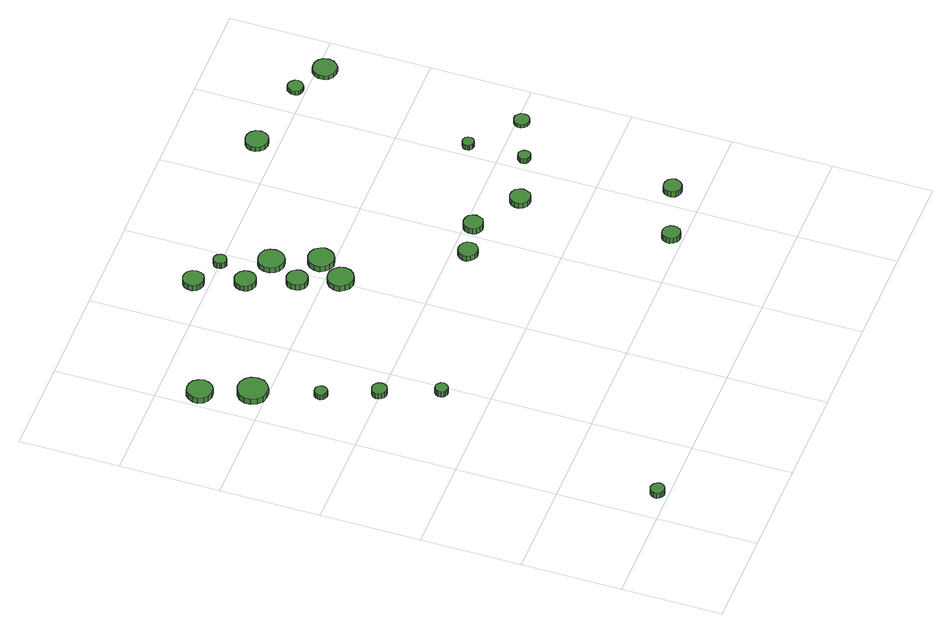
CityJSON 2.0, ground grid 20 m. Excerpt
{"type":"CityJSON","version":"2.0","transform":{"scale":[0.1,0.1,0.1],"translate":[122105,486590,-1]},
"CityObjects":{
"tree1":{"type":"SolitaryVegetationObject","attributes":{"function":"something"},"geometry":[{"type":"MultiSurface","lod":"1","boundaries":[[[0,1,2,3,4,5,6,7,8,9,10,11,12,13,14]],[[15,16,17,18,19,20,21,22,23,24,25,26,27,28,29]],[[0,29,28,1]],[[1,28,27,2]],[[2,27,26,3]],[[3,26,25,4]],[[4,25,24,5]],[[5,24,23,6]],[[6,23,22,7]],[[7,22,21,8]],[[8,21,20,9]],[[9,20,19,10]],[[10,19,18,11]],[[11,18,17,12]],[[12,17,16,13]],[[13,16,15,14]],[[14,15,29,0]]]}]},
"tree2":{"type":"SolitaryVegetationObject","attributes":{"function":"something"},"geometry":[{"type":"MultiSurface","lod":"1","boundaries":[[[30,31,32,33,34,35,36,37,38,39,40,41,42,43,44]],[[45,46,47,48,49,50,51,52,53,54,55,56,57,58,59]],[[30,59,58,31]],[[31,58,57,32]],[[32,57,56,33]],[[33,56,55,34]],[[34,55,54,35]],[[35,54,53,36]],[[36,53,52,37]],[[37,52,51,38]],[[38,51,50,39]],[[39,50,49,40]],[[40,49,48,41]],[[41,48,47,42]],[[42,47,46,43]],[[43,46,45,44]],[[44,45,59,30]]]}]},
"tree3":{"type":"SolitaryVegetationObject","attributes":{"function":"something"},"geometry":[{"type":"MultiSurface","lod":"1","boundaries":[[[60,61,62,63,64,65,66,67,68,69,70,71,72,73,74]],[[75,76,77,78,79,80,81,82,83,84,85,86,87,88,89]],[[60,89,88,61]],[[61,88,87,62]],[[62,87,86,63]],[[63,86,85,64]],[[64,85,84,65]],[[65,84,83,66]],[[66,83,82,67]],[[67,82,81,68]],[[68,81,80,69]],[[69,80,79,70]],[[70,79,78,71]],[[71,78,77,72]],[[72,77,76,73]],[[73,76,75,74]],[[74,75,89,60]]]}]},
"tree4":{"type":"SolitaryVegetationObject","attributes":{"function":"something"},"geometry":[{"type":"MultiSurface","lod":"1","boundaries":[[[90,91,92,93,94,95,96,97,98,99,100,101,102,103,104]],[[105,106,107,108,109,110,111,112,113,114,115,116,117,118,119]],[[90,119,118,91]],[[91,118,117,92]],[[92,117,116,93]],[[93,116,115,94]],[[94,115,114,95]],[[95,114,113,96]],[[96,113,112,97]],[[97,112,111,98]],[[98,111,110,99]],[[99,110,109,100]],[[100,109,108,101]],[[101,108,107,102]],[[102,107,106,103]],[[103,106,105,104]],[[104,105,119,90]]]}]},
"tree5":{"type":"SolitaryVegetationObject","attributes":{"function":"something"},"geometry":[{"type":"MultiSurface","lod":"1","boundaries":[[[120,121,122,123,124,125,126,127,128,129,130,131,132,133,134]],[[135,136,137,138,139,140,141,142,143,144,145,146,147,148,149]],[[120,149,148,121]],[[121,148,147,122]],[[122,147,146,123]],[[123,146,145,124]],[[124,145,144,125]],[[125,144,143,126]],[[126,143,142,127]],[[127,142,141,128]],[[128,141,140,129]],[[129,140,139,130]],[[130,139,138,131]],[[131,138,137,132]],[[132,137,136,133]],[[133,136,135,134]],[[134,135,149,120]]]}]},
"tree6":{"type":"SolitaryVegetationObject","attributes":{"function":"something"},"geometry":[{"type":"MultiSurface","lod":"1","boundaries":[[[150,151,152,153,154,155,156,157,158,159,160,161,162,163,164]],[[165,166,167,168,169,170,171,172,173,174,175,176,177,178,179]],[[150,179,178,151]],[[151,178,177,152]],[[152,177,176,153]],[[153,176,175,154]],[[154,175,174,155]],[[155,174,173,156]],[[156,173,172,157]],[[157,172,171,158]],[[158,171,170,159]],[[159,170,169,160]],[[160,169,168,161]],[[161,168,167,162]],[[162,167,166,163]],[[163,166,165,164]],[[164,165,179,150]]]}]},
"tree7":{"type":"SolitaryVegetationObject","attributes":{"function":"something"},"geometry":[{"type":"MultiSurface","lod":"1","boundaries":[[[180,181,182,183,184,185,186,187,188,189,190,191,192,193,194]],[[195,196,197,198,199,200,201,202,203,204,205,206,207,208,209]],[[180,209,208,181]],[[181,208,207,182]],[[182,207,206,183]],[[183,206,205,184]],[[184,205,204,185]],[[185,204,203,186]],[[186,203,202,187]],[[187,202,201,188]],[[188,201,200,189]],[[189,200,199,190]],[[190,199,198,191]],[[191,198,197,192]],[[192,197,196,193]],[[193,196,195,194]],[[194,195,209,180]]]}]},
"tree8":{"type":"SolitaryVegetationObject","attributes":{"function":"something"},"geometry":[{"type":"MultiSurface","lod":"1","boundaries":[[[210,211,212,213,214,215,216,217,218,219,220,221,222,223,224]],[[225,226,227,228,229,230,231,232,233,234,235,236,237,238,239]],[[210,239,238,211]],[[211,238,237,212]],[[212,237,236,213]],[[213,236,235,214]],[[214,235,234,215]],[[215,234,233,216]],[[216,233,232,217]],[[217,232,231,218]],[[218,231,230,219]],[[219,230,229,220]],[[220,229,228,221]],[[221,228,227,222]],[[222,227,226,223]],[[223,226,225,224]],[[224,225,239,210]]]}]},
"tree9":{"type":"SolitaryVegetationObject","attributes":{"function":"something"},"geometry":[{"type":"MultiSurface","lod":"1","boundaries":[[[240,241,242,243,244,245,246,247,248,249,250,251,252,253,254]],[[255,256,257,258,259,260,261,262,263,264,265,266,267,268,269]],[[240,269,268,241]],[[241,268,267,242]],[[242,267,266,243]],[[243,266,265,244]],[[244,265,264,245]],[[245,264,263,246]],[[246,263,262,247]],[[247,262,261,248]],[[248,261,260,249]],[[249,260,259,250]],[[250,259,258,251]],[[251,258,257,252]],[[252,257,256,253]],[[253,256,255,254]],[[254,255,269,240]]]}]},
"tree10":{"type":"SolitaryVegetationObject","attributes":{"function":"something"},"geometry":[{"type":"MultiSurface","lod":"1","boundaries":[[[270,271,272,273,274,275,276,277,278,279,280,281,282,283,284]],[[285,286,287,288,289,290,291,292,293,294,295,296,297,298,299]],[[270,299,298,271]],[[271,298,297,272]],[[272,297,296,273]],[[273,296,295,274]],[[274,295,294,275]],[[275,294,293,276]],[[276,293,292,277]],[[277,292,291,278]],[[278,291,290,279]],[[279,290,289,280]],[[280,289,288,281]],[[281,288,287,282]],[[282,287,286,283]],[[283,286,285,284]],[[284,285,299,270]]]}]},
"tree11":{"type":"SolitaryVegetationObject","attributes":{"function":"something"},"geometry":[{"type":"MultiSurface","lod":"1","boundaries":[[[300,301,302,303,304,305,306,307,308,309,310,311,312,313,314]],[[315,316,317,318,319,320,321,322,323,324,325,326,327,328,329]],[[300,329,328,301]],[[301,328,327,302]],[[302,327,326,303]],[[303,326,325,304]],[[304,325,324,305]],[[305,324,323,306]],[[306,323,322,307]],[[307,322,321,308]],[[308,321,320,309]],[[309,320,319,310]],[[310,319,318,311]],[[311,318,317,312]],[[312,317,316,313]],[[313,316,315,314]],[[314,315,329,300]]]}]},
"tree12":{"type":"SolitaryVegetationObject","attributes":{"function":"something"},"geometry":[{"type":"MultiSurface","lod":"1","boundaries":[[[330,331,332,333,334,335,336,337,338,339,340,341,342,343,344]],[[345,346,347,348,349,350,351,352,353,354,355,356,357,358,359]],[[330,359,358,331]],[[331,358,357,332]],[[332,357,356,333]],[[333,356,355,334]],[[334,355,354,335]],[[335,354,353,336]],[[336,353,352,337]],[[337,352,351,338]],[[338,351,350,339]],[[339,350,349,340]],[[340,349,348,341]],[[341,348,347,342]],[[342,347,346,343]],[[343,346,345,344]],[[344,345,359,330]]]}]},
"tree13":{"type":"SolitaryVegetationObject","attributes":{"function":"something"},"geometry":[{"type":"MultiSurface","lod":"1","boundaries":[[[360,361,362,363,364,365,366,367,368,369,370,371,372,373,374]],[[375,376,377,378,379,380,381,382,383,384,385,386,387,388,389]],[[360,389,388,361]],[[361,388,387,362]],[[362,387,386,363]],[[363,386,385,364]],[[364,385,384,365]],[[365,384,383,366]],[[366,383,382,367]],[[367,382,381,368]],[[368,381,380,369]],[[369,380,379,370]],[[370,379,378,371]],[[371,378,377,372]],[[372,377,376,373]],[[373,376,375,374]],[[374,375,389,360]]]}]},
"tree14":{"type":"SolitaryVegetationObject","attributes":{"function":"something"},"geometry":[{"type":"MultiSurface","lod":"1","boundaries":[[[390,391,392,393,394,395,396,397,398,399,400,401,402,403,404]],[[405,406,407,408,409,410,411,412,413,414,415,416,417,418,419]],[[390,419,418,391]],[[391,418,417,392]],[[392,417,416,393]],[[393,416,415,394]],[[394,415,414,395]],[[395,414,413,396]],[[396,413,412,397]],[[397,412,411,398]],[[398,411,410,399]],[[399,410,409,400]],[[400,409,408,401]],[[401,408,407,402]],[[402,407,406,403]],[[403,406,405,404]],[[404,405,419,390]]]}]},
"tree15":{"type":"SolitaryVegetationObject","attributes":{"function":"something"},"geometry":[{"type":"MultiSurface","lod":"1","boundaries":[[[420,421,422,423,424,425,426,427,428,429,430,431,432,433,434]],[[435,436,437,438,439,440,441,442,443,444,445,446,447,448,449]],[[420,449,448,421]],[[421,448,447,422]],[[422,447,446,423]],[[423,446,445,424]],[[424,445,444,425]],[[425,444,443,426]],[[426,443,442,427]],[[427,442,441,428]],[[428,441,440,429]],[[429,440,439,430]],[[430,439,438,431]],[[431,438,437,432]],[[432,437,436,433]],[[433,436,435,434]],[[434,435,449,420]]]}]},
"tree16":{"type":"SolitaryVegetationObject","attributes":{"function":"something"},"geometry":[{"type":"MultiSurface","lod":"1","boundaries":[[[450,451,452,453,454,455,456,457,458,459,460,461,462,463,464]],[[465,466,467,468,469,470,471,472,473,474,475,476,477,478,479]],[[450,479,478,451]],[[451,478,477,452]],[[452,477,476,453]],[[453,476,475,454]],[[454,475,474,455]],[[455,474,473,456]],[[456,473,472,457]],[[457,472,471,458]],[[458,471,470,459]],[[459,470,469,460]],[[460,469,468,461]],[[461,468,467,462]],[[462,467,466,463]],[[463,466,465,464]],[[464,465,479,450]]]}]},
"tree17":{"type":"SolitaryVegetationObject","attributes":{"function":"something"},"geometry":[{"type":"MultiSurface","lod":"1","boundaries":[[[480,481,482,483,484,485,486,487,488,489,490,491,492,493,494]],[[495,496,497,498,499,500,501,502,503,504,505,506,507,508,509]],[[480,509,508,481]],[[481,508,507,482]],[[482,507,506,483]],[[483,506,505,484]],[[484,505,504,485]],[[485,504,503,486]],[[486,503,502,487]],[[487,502,501,488]],[[488,501,500,489]],[[489,500,499,490]],[[490,499,498,491]],[[491,498,497,492]],[[492,497,496,493]],[[493,496,495,494]],[[494,495,509,480]]]}]},
"tree18":{"type":"SolitaryVegetationObject","attributes":{"function":"something"},"geometry":[{"type":"MultiSurface","lod":"1","boundaries":[[[510,511,512,513,514,515,516,517,518,519,520,521,522,523,524]],[[525,526,527,528,529,530,531,532,533,534,535,536,537,538,539]],[[510,539,538,511]],[[511,538,537,512]],[[512,537,536,513]],[[513,536,535,514]],[[514,535,534,515]],[[515,534,533,516]],[[516,533,532,517]],[[517,532,531,518]],[[518,531,530,519]],[[519,530,529,520]],[[520,529,528,521]],[[521,528,527,522]],[[522,527,526,523]],[[523,526,525,524]],[[524,525,539,510]]]}]},
"tree19":{"type":"SolitaryVegetationObject","attributes":{"function":"something"},"geometry":[{"type":"MultiSurface","lod":"1","boundaries":[[[540,541,542,543,544,545,546,547,548,549,550,551,552,553,554]],[[555,556,557,558,559,560,561,562,563,564,565,566,567,568,569]],[[540,569,568,541]],[[541,568,567,542]],[[542,567,566,543]],[[543,566,565,544]],[[544,565,564,545]],[[545,564,563,546]],[[546,563,562,547]],[[547,562,561,548]],[[548,561,560,549]],[[549,560,559,550]],[[550,559,558,551]],[[551,558,557,552]],[[552,557,556,553]],[[553,556,555,554]],[[554,555,569,540]]]}]},
"tree20":{"type":"SolitaryVegetationObject","attributes":{"function":"something"},"geometry":[{"type":"MultiSurface","lod":"1","boundaries":[[[570,571,572,573,574,575,576,577,578,579,580,581,582,583,584]],[[585,586,587,588,589,590,591,592,593,594,595,596,597,598,599]],[[570,599,598,571]],[[571,598,597,572]],[[572,597,596,573]],[[573,596,595,574]],[[574,595,594,575]],[[575,594,593,576]],[[576,593,592,577]],[[577,592,591,578]],[[578,591,590,579]],[[579,590,589,580]],[[580,589,588,581]],[[581,588,587,582]],[[582,587,586,583]],[[583,586,585,584]],[[584,585,599,570]]]}]},
"tree21":{"type":"SolitaryVegetationObject","attributes":{"function":"something"},"geometry":[{"type":"MultiSurface","lod":"1","boundaries":[[[600,601,602,603,604,605,606,607,608,609,610,611,612,613,614]],[[615,616,617,618,619,620,621,622,623,624,625,626,627,628,629]],[[600,629,628,601]],[[601,628,627,602]],[[602,627,626,603]],[[603,626,625,604]],[[604,625,624,605]],[[605,624,623,606]],[[606,623,622,607]],[[607,622,621,608]],[[608,621,620,609]],[[609,620,619,610]],[[610,619,618,611]],[[611,618,617,612]],[[612,617,616,613]],[[613,616,615,614]],[[614,615,629,600]]]}]},
"tree22":{"type":"SolitaryVegetationObject","attributes":{"function":"something"},"geometry":[{"type":"MultiSurface","lod":"1","boundaries":[[[630,631,632,633,634,635,636,637,638,639,640,641,642,643,644]],[[645,646,647,648,649,650,651,652,653,654,655,656,657,658,659]],[[630,659,658,631]],[[631,658,657,632]],[[632,657,656,633]],[[633,656,655,634]],[[634,655,654,635]],[[635,654,653,636]],[[636,653,652,637]],[[637,652,651,638]],[[638,651,650,639]],[[639,650,649,640]],[[640,649,648,641]],[[641,648,647,642]],[[642,647,646,643]],[[643,646,645,644]],[[644,645,659,630]]]}]},
"tree23":{"type":"SolitaryVegetationObject","attributes":{"function":"something"},"geometry":[{"type":"MultiSurface","lod":"1","boundaries":[[[660,661,662,663,664,665,666,667,668,669,670,671,672,673,674]],[[675,676,677,678,679,680,681,682,683,684,685,686,687,688,689]],[[660,689,688,661]],[[661,688,687,662]],[[662,687,686,663]],[[663,686,685,664]],[[664,685,684,665]],[[665,684,683,666]],[[666,683,682,667]],[[667,682,681,668]],[[668,681,680,669]],[[669,680,679,670]],[[670,679,678,671]],[[671,678,677,672]],[[672,677,676,673]],[[673,676,675,674]],[[674,675,689,660]]]}]},
"tree24":{"type":"SolitaryVegetationObject","attributes":{"function":"something"},"geometry":[{"type":"MultiSurface","lod":"1","boundaries":[[[690,691,692,693,694,695,696,697,698,699,700,701,702,703,704]],[[705,706,707,708,709,710,711,712,713,714,715,716,717,718,719]],[[690,719,718,691]],[[691,718,717,692]],[[692,717,716,693]],[[693,716,715,694]],[[694,715,714,695]],[[695,714,713,696]],[[696,713,712,697]],[[697,712,711,698]],[[698,711,710,699]],[[699,710,709,700]],[[700,709,708,701]],[[701,708,707,702]],[[702,707,706,703]],[[703,706,705,704]],[[704,705,719,690]]]}]}
},
"vertices":[
[81,22,18],[80,28,18],[76,32,18],[71,35,18],[65,36,18],[60,34,18],[56,30,18],[53,25,18],[53,19,18],[56,14,18],[60,10,18],[65,8,18],[71,9,18],[76,12,18],[80,16,18],[80,16,5],[76,12,5],[71,9,5],[65,8,5],[60,10,5],[56,14,5],[53,19,5],[53,25,5],[56,30,5],[60,34,5],[65,36,5],[71,35,5],[76,32,5],[80,28,5],[81,22,5],
[51,919,27],[48,929,27],[42,938,27],[33,943,27],[22,944,27],[12,941,27],[5,934,27],[0,924,27],[0,914,27],[5,904,27],[12,897,27],[22,894,27],[33,895,27],[42,900,27],[48,909,27],[48,909,14],[42,900,14],[33,895,14],[22,894,14],[12,897,14],[5,904,14],[0,914,14],[0,924,14],[5,934,14],[12,941,14],[22,944,14],[33,943,14],[42,938,14],[48,929,14],[51,919,14],
[89,825,27],[87,838,27],[79,848,27],[69,854,27],[56,855,27],[44,851,27],[35,843,27],[30,832,27],[30,819,27],[35,808,27],[44,799,27],[56,796,27],[69,797,27],[79,803,27],[87,813,27],[87,813,14],[79,803,14],[69,797,14],[56,796,14],[44,799,14],[35,808,14],[30,819,14],[30,832,14],[35,843,14],[44,851,14],[56,855,14],[69,854,14],[79,848,14],[87,838,14],[89,825,14],
[110,703,26],[109,708,26],[106,712,26],[102,715,26],[97,715,26],[92,714,26],[88,710,26],[86,705,26],[86,700,26],[88,695,26],[92,692,26],[97,690,26],[102,691,26],[106,694,26],[109,698,26],[109,698,13],[106,694,13],[102,691,13],[97,690,13],[92,692,13],[88,695,13],[86,700,13],[86,705,13],[88,710,13],[92,714,13],[97,715,13],[102,715,13],[106,712,13],[109,708,13],[110,703,13],
[151,600,29],[150,606,29],[146,611,29],[141,614,29],[135,615,29],[129,613,29],[124,609,29],[121,603,29],[121,597,29],[124,591,29],[129,587,29],[135,585,29],[141,586,29],[146,589,29],[150,594,29],[150,594,16],[146,589,16],[141,586,16],[135,585,16],[129,587,16],[124,591,16],[121,597,16],[121,603,16],[124,609,16],[129,613,16],[135,615,16],[141,614,16],[146,611,16],[150,606,16],[151,600,16],
[187,490,32],[186,495,32],[182,499,32],[178,502,32],[173,502,32],[168,501,32],[164,497,32],[162,492,32],[162,487,32],[164,482,32],[168,479,32],[173,477,32],[178,478,32],[182,480,32],[186,485,32],[186,485,19],[182,480,19],[178,478,19],[173,477,19],[168,479,19],[164,482,19],[162,487,19],[162,492,19],[164,497,19],[168,501,19],[173,502,19],[178,502,19],[182,499,19],[186,495,19],[187,490,19],
[323,1029,26],[321,1037,26],[316,1044,26],[309,1048,26],[300,1049,26],[292,1046,26],[286,1041,26],[282,1033,26],[282,1024,26],[286,1016,26],[292,1011,26],[300,1008,26],[309,1009,26],[316,1013,26],[321,1020,26],[321,1020,13],[316,1013,13],[309,1009,13],[300,1008,13],[292,1011,13],[286,1016,13],[282,1024,13],[282,1033,13],[286,1041,13],[292,1046,13],[300,1049,13],[309,1048,13],[316,1044,13],[321,1037,13],[323,1029,13],
[355,936,26],[353,944,26],[348,951,26],[340,956,26],[332,957,26],[323,954,26],[317,948,26],[313,940,26],[313,932,26],[317,924,26],[323,918,26],[332,915,26],[340,916,26],[348,920,26],[353,928,26],[353,928,13],[348,920,13],[340,916,13],[332,915,13],[323,918,13],[317,924,13],[313,932,13],[313,940,13],[317,948,13],[323,954,13],[332,957,13],[340,956,13],[348,951,13],[353,944,13],[355,936,13],
[388,845,27],[386,853,27],[381,860,27],[374,864,27],[365,865,27],[357,863,27],[350,857,27],[347,849,27],[347,840,27],[350,832,27],[357,826,27],[365,824,27],[374,825,27],[381,829,27],[386,836,27],[386,836,14],[381,829,14],[374,825,14],[365,824,14],[357,826,14],[350,832,14],[347,840,14],[347,849,14],[350,857,14],[357,863,14],[365,865,14],[374,864,14],[381,860,14],[386,853,14],[388,845,14],
[421,768,28],[419,778,28],[412,786,28],[403,792,28],[393,793,28],[383,790,28],[375,783,28],[370,773,28],[370,762,28],[375,753,28],[383,745,28],[393,742,28],[403,743,28],[412,749,28],[419,757,28],[419,757,15],[412,749,15],[403,743,15],[393,742,15],[383,745,15],[375,753,15],[370,762,15],[370,773,15],[375,783,15],[383,790,15],[393,793,15],[403,792,15],[412,786,15],[419,778,15],[421,768,15],
[381,998,25],[380,1003,25],[377,1008,25],[372,1010,25],[367,1011,25],[362,1009,25],[358,1006,25],[356,1001,25],[356,995,25],[358,991,25],[362,987,25],[367,985,25],[372,986,25],[377,989,25],[380,993,25],[380,993,12],[377,989,12],[372,986,12],[367,985,12],[362,987,12],[358,991,12],[356,995,12],[356,1001,12],[358,1006,12],[362,1009,12],[367,1011,12],[372,1010,12],[377,1008,12],[380,1003,12],[381,998,12],
[426,908,25],[424,918,25],[418,927,25],[409,932,25],[398,933,25],[388,930,25],[380,923,25],[376,913,25],[376,902,25],[380,893,25],[388,886,25],[398,882,25],[409,883,25],[418,889,25],[424,897,25],[424,897,12],[418,889,12],[409,883,12],[398,882,12],[388,886,12],[380,893,12],[376,902,12],[376,913,12],[380,923,12],[388,930,12],[398,933,12],[409,932,12],[418,927,12],[424,918,12],[426,908,12],
[459,820,27],[456,830,27],[450,839,27],[441,844,27],[430,845,27],[420,842,27],[413,835,27],[408,825,27],[408,814,27],[413,805,27],[420,798,27],[430,794,27],[441,795,27],[450,801,27],[456,809,27],[456,809,14],[450,801,14],[441,795,14],[430,794,14],[420,798,14],[413,805,14],[408,814,14],[408,825,14],[413,835,14],[420,842,14],[430,845,14],[441,844,14],[450,839,14],[456,830,14],[459,820,14],
[560,565,31],[559,573,31],[554,579,31],[547,583,31],[539,584,31],[532,582,31],[526,576,31],[522,569,31],[522,561,31],[526,554,31],[532,549,31],[539,546,31],[547,547,31],[554,551,31],[559,557,31],[559,557,18],[554,551,18],[547,547,18],[539,546,18],[532,549,18],[526,554,18],[522,561,18],[522,569,18],[526,576,18],[532,582,18],[539,584,18],[547,583,18],[554,579,18],[559,573,18],[560,565,18],
[729,220,29],[728,227,29],[724,233,29],[717,237,29],[710,238,29],[703,236,29],[698,231,29],[695,224,29],[695,217,29],[698,210,29],[703,205,29],[710,203,29],[717,203,29],[724,207,29],[728,213,29],[728,213,16],[724,207,16],[717,203,16],[710,203,16],[703,205,16],[698,210,16],[695,217,16],[695,224,16],[698,231,16],[703,236,16],[710,238,16],[717,237,16],[724,233,16],[728,227,16],[729,220,16],
[636,581,27],[634,589,27],[630,596,27],[623,599,27],[615,600,27],[607,598,27],[601,593,27],[598,585,27],[598,577,27],[601,570,27],[607,565,27],[615,562,27],[623,563,27],[630,567,27],[634,574,27],[634,574,14],[630,567,14],[623,563,14],[615,562,14],[607,565,14],[601,570,14],[598,577,14],[598,585,14],[601,593,14],[607,598,14],[615,600,14],[623,599,14],[630,596,14],[634,589,14],[636,581,14],
[735,522,23],[733,530,23],[729,537,23],[721,541,23],[713,542,23],[705,539,23],[699,533,23],[696,526,23],[696,518,23],[699,510,23],[705,505,23],[713,502,23],[721,503,23],[729,507,23],[733,514,23],[733,514,10],[729,507,10],[721,503,10],[713,502,10],[705,505,10],[699,510,10],[696,518,10],[696,526,10],[699,533,10],[705,539,10],[713,542,10],[721,541,10],[729,537,10],[733,530,10],[735,522,10],
[856,262,21],[854,269,21],[850,275,21],[844,278,21],[836,279,21],[829,277,21],[824,272,21],[821,265,21],[821,258,21],[824,251,21],[829,246,21],[836,244,21],[844,245,21],[850,249,21],[854,254,21],[854,254,8],[850,249,8],[844,245,8],[836,244,8],[829,246,8],[824,251,8],[821,258,8],[821,265,8],[824,272,8],[829,277,8],[836,279,8],[844,278,8],[850,275,8],[854,269,8],[856,262,8],
[839,553,18],[838,558,18],[835,562,18],[831,565,18],[826,565,18],[821,564,18],[817,560,18],[815,556,18],[815,551,18],[817,546,18],[821,543,18],[826,541,18],[831,542,18],[835,544,18],[838,548,18],[838,548,7],[835,544,7],[831,542,7],[826,541,7],[821,543,7],[817,546,7],[815,551,7],[815,556,7],[817,560,7],[821,564,7],[826,565,7],[831,565,7],[835,562,7],[838,558,7],[839,553,7],
[722,1040,20],[720,1050,20],[714,1057,20],[706,1062,20],[696,1063,20],[687,1060,20],[680,1054,20],[676,1045,20],[676,1036,20],[680,1027,20],[687,1021,20],[696,1018,20],[706,1019,20],[714,1023,20],[720,1031,20],[720,1031,10],[714,1023,10],[706,1019,10],[696,1018,10],[687,1021,10],[680,1027,10],[676,1036,10],[676,1045,10],[680,1054,10],[687,1060,10],[696,1063,10],[706,1062,10],[714,1057,10],[720,1050,10],[722,1040,10],
[836,663,20],[835,668,20],[832,672,20],[828,674,20],[823,675,20],[819,673,20],[815,670,20],[813,666,20],[813,661,20],[815,657,20],[819,654,20],[823,652,20],[828,653,20],[832,655,20],[835,659,20],[835,659,8],[832,655,8],[828,653,8],[823,652,8],[819,654,8],[815,657,8],[813,661,8],[813,666,8],[815,670,8],[819,673,8],[823,675,8],[828,674,8],[832,672,8],[835,668,8],[836,663,8],
[932,589,16],[931,596,16],[927,601,16],[922,604,16],[916,605,16],[910,603,16],[905,598,16],[902,593,16],[902,586,16],[905,580,16],[910,576,16],[916,574,16],[922,575,16],[927,578,16],[931,583,16],[931,583,8],[927,578,8],[922,575,8],[916,574,8],[910,576,8],[905,580,8],[902,586,8],[902,593,8],[905,598,8],[910,603,8],[916,605,8],[922,604,8],[927,601,8],[931,596,8],[932,589,8],
[874,1019,19],[872,1026,19],[868,1031,19],[863,1034,19],[856,1035,19],[850,1033,19],[846,1028,19],[843,1023,19],[843,1016,19],[846,1010,19],[850,1006,19],[856,1004,19],[863,1005,19],[868,1008,19],[872,1013,19],[872,1013,10],[868,1008,10],[863,1005,10],[856,1004,10],[850,1006,10],[846,1010,10],[843,1016,10],[843,1023,10],[846,1028,10],[850,1033,10],[856,1035,10],[863,1034,10],[868,1031,10],[872,1026,10],[874,1019,10],
[947,983,19],[945,993,19],[939,1001,19],[931,1006,19],[921,1007,19],[911,1004,19],[904,997,19],[900,988,19],[900,978,19],[904,969,19],[911,963,19],[921,960,19],[931,961,19],[939,966,19],[945,974,19],[945,974,10],[939,966,10],[931,961,10],[921,960,10],[911,963,10],[904,969,10],[900,978,10],[900,988,10],[904,997,10],[911,1004,10],[921,1007,10],[931,1006,10],[939,1001,10],[945,993,10],[947,983,10]
]}
